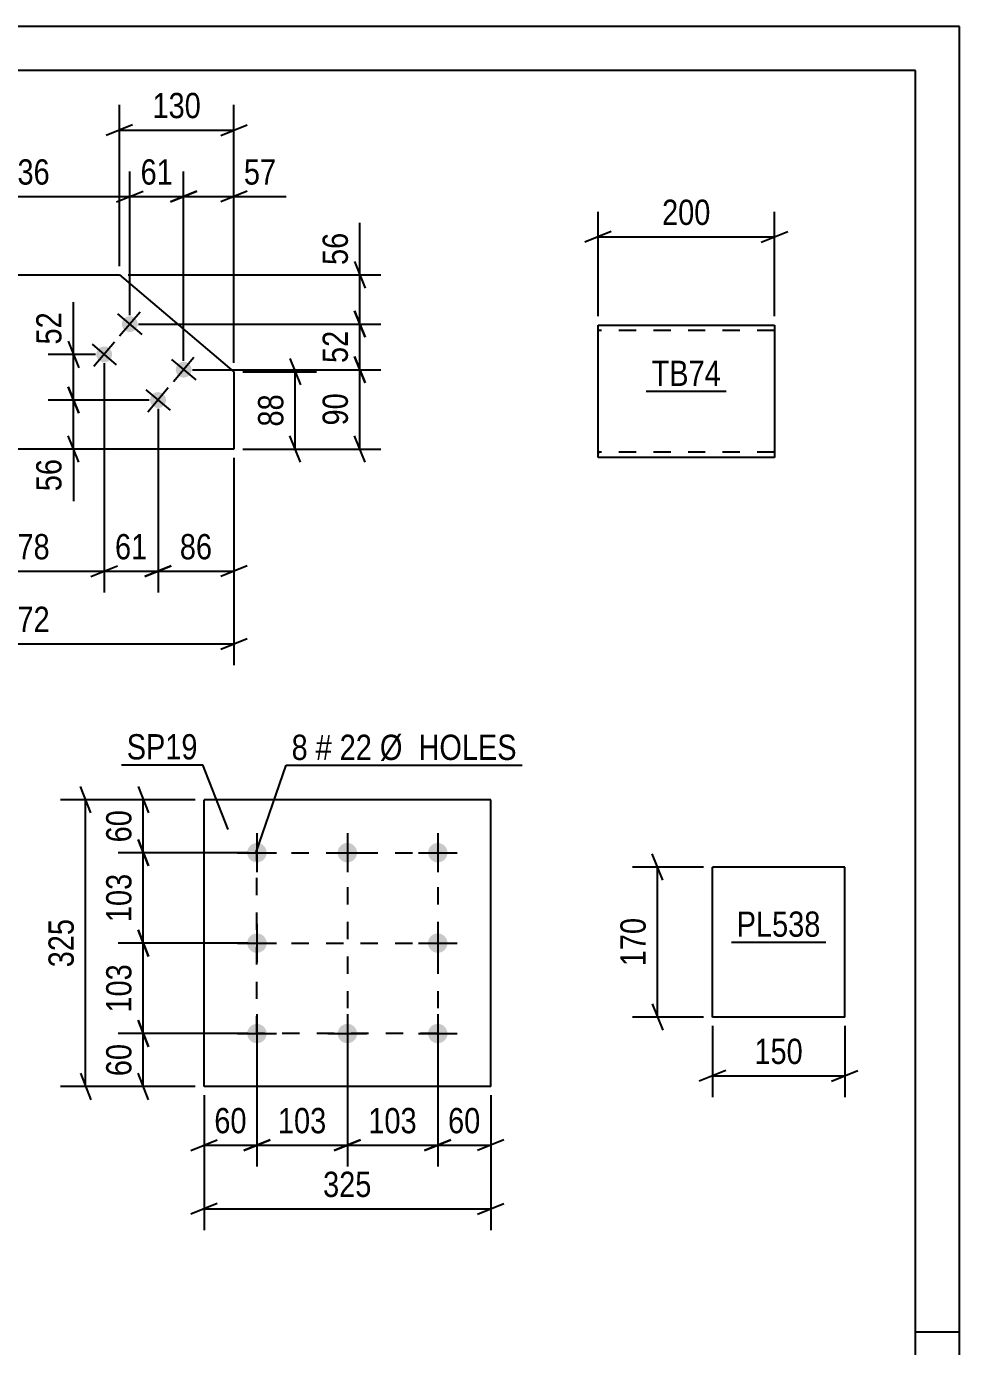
# Model space of a CAD drawing. Header units: millimetres. Extents: x 0 to 420, y 0 to 297.
# Drawn here: x 314.2 to 420, y 147.4 to 297 of the extents above; entities that cross this region are included whole.
import ezdxf

# ---------------------------------------------------------------- set-up
doc = ezdxf.new("R2010")
doc.units = ezdxf.units.MM
doc.linetypes.add('DXK_LINE_DOT2', pattern=[3.9198, 1.9599, -1.9599])
doc.styles.add('Arial Narrow', font='ARIALN.TTF', dxfattribs={"height": 0.2})

# ---------------------------------------------------------------- blocks, each defined once
blk = doc.blocks.new('Unknown-570345577-1114')
at = {"color": 5, "linetype": 'Continuous'}
for p, q in [((420, 297), (0, 297)), ((420, 0), (420, 297)), ((415, 292), (5, 292)), ((415, 5), (415, 292)), ((420, 149), (415, 149))]:
    blk.add_line(p, q, dxfattribs=at)
blk = doc.blocks.new('Part-570345577-5538 - 5536')
at = {"color": 2, "linetype": 'Continuous'}
for p, q in [((379.01, 261.95), (379.01, 263.15)), ((379.01, 263.15), (399.01, 263.15)), ((379.01, 248.89), (379.01, 261.95)), ((399.01, 263.15), (399.01, 263.06)), ((399.01, 263.06), (399.01, 261.95)), ((399.01, 261.95), (399.01, 248.15)), ((379.01, 248.24), (379.01, 248.89)), ((379.01, 248.15), (379.01, 248.24)), ((399.01, 248.15), (379.01, 248.15))]:
    blk.add_line(p, q, dxfattribs=at)
at = {"color": 7, "linetype": 'DXK_LINE_DOT2'}
for p, q in [((399.01, 262.55), (379.01, 262.55)), ((399.01, 262.8), (399.01, 261.95)), ((379.01, 248.89), (379.01, 248.5)), ((379.01, 248.75), (379.01, 248.8)), ((399.01, 248.75), (379.01, 248.75)), ((399.01, 248.8), (399.01, 248.89)), ((399.01, 248.75), (399.01, 248.8)), ((399.01, 248.75), (399.01, 248.8)), ((379.01, 248.15), (379.01, 248.15))]:
    blk.add_line(p, q, dxfattribs=at)
blk = doc.blocks.new('Part-570345577-5677 - 5661')
at = {"color": 2, "linetype": 'Continuous'}
for p, q in [((366.84, 209.35), (334.34, 209.35)), ((334.34, 176.85), (334.34, 209.35)), ((366.84, 176.85), (366.84, 209.35)), ((366.84, 176.85), (334.34, 176.85))]:
    blk.add_line(p, q, dxfattribs=at)
blk = doc.blocks.new('Bolt-570345577-5710 - 5661')
at = {"linetype": 'Continuous'}
for points in [[(340.34, 204.45, -1), (340.34, 202.25, -1)], [(350.59, 204.45, -1), (350.59, 202.25, -1)], [(360.84, 204.45, -1), (360.84, 202.25, -1)], [(340.34, 194.2, -1), (340.34, 192, -1)], [(360.84, 194.2, -1), (360.84, 192, -1)], [(340.34, 183.95, -1), (340.34, 181.75, -1)], [(350.59, 183.95, -1), (350.59, 181.75, -1)], [(360.84, 183.95, -1), (360.84, 181.75, -1)]]:
    blk.add_hatch(color=1, dxfattribs=at).paths.add_polyline_path(points)
at = {"color": 1, "linetype": 'Continuous'}
for p, q in [((340.34, 205.55), (340.34, 201.15)), ((350.59, 205.55), (350.59, 201.15)), ((360.84, 205.55), (360.84, 201.15)), ((338.14, 203.35), (342.54, 203.35)), ((348.39, 203.35), (352.79, 203.35)), ((358.64, 203.35), (363.04, 203.35)), ((340.34, 195.3), (340.34, 190.9)), ((360.84, 195.3), (360.84, 190.9)), ((338.14, 193.1), (342.54, 193.1)), ((358.64, 193.1), (363.04, 193.1)), ((340.34, 185.05), (340.34, 180.65)), ((350.59, 185.05), (350.59, 180.65)), ((360.84, 185.05), (360.84, 180.65)), ((338.14, 182.85), (342.54, 182.85)), ((348.39, 182.85), (352.79, 182.85)), ((358.64, 182.85), (363.04, 182.85))]:
    blk.add_line(p, q, dxfattribs=at)
blk = doc.blocks.new('Part-570345577-3752 - 3746')
at = {"color": 2, "linetype": 'Continuous'}
for p, q in [((406.98, 201.72), (391.98, 201.72)), ((391.98, 184.72), (391.98, 201.72)), ((406.98, 184.72), (406.98, 201.72)), ((406.98, 184.72), (391.98, 184.72))]:
    blk.add_line(p, q, dxfattribs=at)
blk = doc.blocks.new('Part-570345577-4373 - 4367')
at = {"color": 2, "linetype": 'Continuous'}
for p, q in [((290.5, 257.86), (303.48, 268.84)), ((303.48, 268.84), (324.75, 268.84)), ((324.75, 268.84), (337.73, 257.86)), ((290.5, 249.1), (290.5, 257.86)), ((337.73, 257.86), (337.73, 249.1)), ((337.73, 249.1), (290.5, 249.1))]:
    blk.add_line(p, q, dxfattribs=at)
blk = doc.blocks.new('Bolt-570345577-4378 - 4367')
at = {"linetype": 'Continuous'}
for points in [[(326.61, 262.68, -1), (325.24, 263.84, -1)], [(323.71, 259.24, -1), (322.33, 260.4, -1)], [(332.72, 257.51, -1), (331.35, 258.67, -1)], [(329.81, 254.07, -1), (328.44, 255.24, -1)]]:
    blk.add_hatch(color=1, dxfattribs=at).paths.add_polyline_path(points)
at = {"color": 1, "linetype": 'Continuous'}
for p, q in [((324.55, 264.42), (327.3, 262.09)), ((327.09, 264.63), (324.76, 261.88)), ((321.65, 260.98), (324.39, 258.66)), ((324.18, 261.2), (321.86, 258.45)), ((330.66, 259.25), (333.41, 256.93)), ((333.2, 259.46), (330.87, 256.72)), ((330.29, 256.03), (327.97, 253.28)), ((327.75, 255.82), (330.5, 253.49))]:
    blk.add_line(p, q, dxfattribs=at)
blk = doc.blocks.new('Rectangle-570345577-16772 - 5661')
at = {"color": 1, "linetype": 'DXK_LINE_DOT2'}
blk.add_lwpolyline([(340.34, 203.35), (360.84, 203.35), (360.84, 182.85), (340.34, 182.85), (340.34, 203.35)], close=True, dxfattribs=at)
blk = doc.blocks.new('Line-570345577-16987 - 5661')
at = {"color": 1, "linetype": 'DXK_LINE_DOT2'}
blk.add_line((350.59, 203.35), (350.59, 182.85), dxfattribs=at)
blk = doc.blocks.new('Line-570345577-16994 - 5661')
at = {"color": 1, "linetype": 'DXK_LINE_DOT2'}
blk.add_line((340.34, 193.1), (360.84, 193.1), dxfattribs=at)
blk = doc.blocks.new('StraightDimension-570345577-5541 - 5536')
at = {"color": 7, "linetype": 'Continuous'}
for p, q in [((379.01, 264.15), (379.01, 276)), ((399.01, 264.15), (399.01, 276)), ((380.51, 273.75), (377.51, 272.55)), ((379.01, 273.15), (399.01, 273.15)), ((397.51, 272.55), (400.51, 273.75))]:
    blk.add_line(p, q, dxfattribs=at)
at = {"color": 0}
blk.add_wipeout([(392.35, 273.9), (392.35, 278.1), (385.67, 278.1), (385.67, 273.9)], dxfattribs=at)
at = {"color": 3, "style": 'Arial Narrow'}
blk.add_text('200', height=2.863, dxfattribs=at).set_placement((386.27, 274.5))
blk = doc.blocks.new('StraightDimension-570345577-5737 - 5661')
at = {"color": 7, "linetype": 'Continuous'}
for p, q in [((360.84, 181.85), (360.84, 167.8)), ((366.84, 175.85), (366.84, 167.8)), ((359.34, 169.6), (362.34, 170.8)), ((368.34, 170.8), (365.34, 169.6)), ((360.84, 170.2), (366.84, 170.2))]:
    blk.add_line(p, q, dxfattribs=at)
at = {"color": 0}
blk.add_wipeout([(366.26, 170.95), (366.26, 175.15), (361.41, 175.15), (361.41, 170.95)], dxfattribs=at)
at = {"color": 3, "style": 'Arial Narrow'}
blk.add_text('60', height=2.863, dxfattribs=at).set_placement((362.01, 171.55))
blk = doc.blocks.new('StraightDimension-570345577-5712 - 5661')
at = {"color": 7, "linetype": 'Continuous'}
for p, q in [((334.34, 175.85), (334.34, 160.58)), ((366.84, 175.85), (366.84, 160.58)), ((335.84, 163.58), (332.84, 162.38)), ((365.34, 162.38), (368.34, 163.58)), ((334.34, 162.98), (366.84, 162.98))]:
    blk.add_line(p, q, dxfattribs=at)
at = {"color": 0}
blk.add_wipeout([(353.93, 163.73), (353.93, 167.93), (347.24, 167.93), (347.24, 163.73)], dxfattribs=at)
at = {"color": 3, "style": 'Arial Narrow'}
blk.add_text('325', height=2.863, dxfattribs=at).set_placement((347.84, 164.33))
blk = doc.blocks.new('StraightDimension-570345577-16730 - 5661')
at = {"color": 7, "linetype": 'Continuous'}
for p, q in [((326.86, 204.85), (328.06, 201.85)), ((339.34, 203.35), (324.61, 203.35)), ((327.46, 193.1), (327.46, 203.35)), ((328.06, 191.6), (326.86, 194.6)), ((339.34, 193.1), (324.61, 193.1))]:
    blk.add_line(p, q, dxfattribs=at)
at = {"color": 0}
blk.add_wipeout([(326.71, 201.57), (322.51, 201.57), (322.51, 194.88), (326.71, 194.88)], dxfattribs=at)
at = {"color": 3, "style": 'Arial Narrow'}
blk.add_text('103', height=2.863, rotation=90.0002, dxfattribs=at).set_placement((326.11, 195.48))
blk = doc.blocks.new('StraightDimension-570345577-5723 - 5661')
at = {"color": 7, "linetype": 'Continuous'}
for p, q in [((340.34, 181.85), (340.34, 167.8)), ((334.34, 175.85), (334.34, 167.8)), ((332.84, 169.6), (335.84, 170.8)), ((341.84, 170.8), (338.84, 169.6)), ((334.34, 170.2), (340.34, 170.2))]:
    blk.add_line(p, q, dxfattribs=at)
at = {"color": 0}
blk.add_wipeout([(339.76, 170.95), (339.76, 175.15), (334.91, 175.15), (334.91, 170.95)], dxfattribs=at)
at = {"color": 3, "style": 'Arial Narrow'}
blk.add_text('60', height=2.863, dxfattribs=at).set_placement((335.51, 171.55))
blk = doc.blocks.new('StraightDimension-570345577-5733 - 5661')
at = {"color": 7, "linetype": 'Continuous'}
for p, q in [((340.34, 181.85), (340.34, 167.8)), ((350.59, 181.85), (350.59, 167.8)), ((338.84, 169.6), (341.84, 170.8)), ((352.09, 170.8), (349.09, 169.6)), ((340.34, 170.2), (350.59, 170.2))]:
    blk.add_line(p, q, dxfattribs=at)
at = {"color": 0}
blk.add_wipeout([(348.8, 170.95), (348.8, 175.15), (342.12, 175.15), (342.12, 170.95)], dxfattribs=at)
at = {"color": 3, "style": 'Arial Narrow'}
blk.add_text('103', height=2.863, dxfattribs=at).set_placement((342.72, 171.55))
blk = doc.blocks.new('StraightDimension-570345577-5735 - 5661')
at = {"color": 7, "linetype": 'Continuous'}
for p, q in [((350.59, 181.85), (350.59, 167.8)), ((360.84, 181.85), (360.84, 167.8)), ((349.09, 169.6), (352.09, 170.8)), ((362.34, 170.8), (359.34, 169.6)), ((350.59, 170.2), (360.84, 170.2))]:
    blk.add_line(p, q, dxfattribs=at)
at = {"color": 0}
blk.add_wipeout([(359.05, 170.95), (359.05, 175.15), (352.37, 175.15), (352.37, 170.95)], dxfattribs=at)
at = {"color": 3, "style": 'Arial Narrow'}
blk.add_text('103', height=2.863, dxfattribs=at).set_placement((352.97, 171.55))
blk = doc.blocks.new('StraightDimension-570345577-5763 - 5661')
at = {"color": 7, "linetype": 'Continuous'}
for p, q in [((321.52, 207.85), (320.32, 210.85)), ((333.34, 209.35), (318.07, 209.35)), ((320.92, 176.85), (320.92, 209.35)), ((320.32, 178.35), (321.52, 175.35)), ((333.34, 176.85), (318.07, 176.85))]:
    blk.add_line(p, q, dxfattribs=at)
at = {"color": 0}
blk.add_wipeout([(320.17, 196.44), (315.97, 196.44), (315.97, 189.76), (320.17, 189.76)], dxfattribs=at)
at = {"color": 3, "style": 'Arial Narrow'}
blk.add_text('325', height=2.863, rotation=90.0002, dxfattribs=at).set_placement((319.57, 190.36))
blk = doc.blocks.new('StraightDimension-570345577-16729 - 5661')
at = {"color": 7, "linetype": 'Continuous'}
for p, q in [((326.86, 210.85), (328.06, 207.85)), ((333.34, 209.35), (324.61, 209.35)), ((327.46, 203.35), (327.46, 209.35)), ((328.06, 201.85), (326.86, 204.85)), ((339.34, 203.35), (324.61, 203.35))]:
    blk.add_line(p, q, dxfattribs=at)
at = {"color": 0}
blk.add_wipeout([(326.71, 208.78), (322.51, 208.78), (322.51, 203.92), (326.71, 203.92)], dxfattribs=at)
at = {"color": 3, "style": 'Arial Narrow'}
blk.add_text('60', height=2.863, rotation=90.0002, dxfattribs=at).set_placement((326.11, 204.52))
blk = doc.blocks.new('StraightDimension-570345577-16731 - 5661')
at = {"color": 7, "linetype": 'Continuous'}
for p, q in [((326.86, 194.6), (328.06, 191.6)), ((339.34, 193.1), (324.61, 193.1)), ((327.46, 182.85), (327.46, 193.1)), ((328.06, 181.35), (326.86, 184.35)), ((339.34, 182.85), (324.61, 182.85))]:
    blk.add_line(p, q, dxfattribs=at)
at = {"color": 0}
blk.add_wipeout([(326.71, 191.32), (322.51, 191.32), (322.51, 184.63), (326.71, 184.63)], dxfattribs=at)
at = {"color": 3, "style": 'Arial Narrow'}
blk.add_text('103', height=2.863, rotation=90.0002, dxfattribs=at).set_placement((326.11, 185.23))
blk = doc.blocks.new('StraightDimension-570345577-16732 - 5661')
at = {"color": 7, "linetype": 'Continuous'}
for p, q in [((326.86, 184.35), (328.06, 181.35)), ((339.34, 182.85), (324.61, 182.85)), ((327.46, 176.85), (327.46, 182.85)), ((328.06, 175.35), (326.86, 178.35)), ((333.34, 176.85), (324.61, 176.85))]:
    blk.add_line(p, q, dxfattribs=at)
at = {"color": 0}
blk.add_wipeout([(326.71, 182.28), (322.51, 182.28), (322.51, 177.42), (326.71, 177.42)], dxfattribs=at)
at = {"color": 3, "style": 'Arial Narrow'}
blk.add_text('60', height=2.863, rotation=90.0002, dxfattribs=at).set_placement((326.11, 178.02))
blk = doc.blocks.new('StraightDimension-570345577-3754 - 3746')
at = {"color": 7, "linetype": 'Continuous'}
for p, q in [((391.98, 183.72), (391.98, 175.65)), ((406.98, 183.72), (406.98, 175.65)), ((393.48, 178.65), (390.48, 177.45)), ((405.48, 177.45), (408.48, 178.65)), ((391.98, 178.05), (406.98, 178.05))]:
    blk.add_line(p, q, dxfattribs=at)
at = {"color": 0}
blk.add_wipeout([(402.83, 178.8), (402.83, 183), (396.14, 183), (396.14, 178.8)], dxfattribs=at)
at = {"color": 3, "style": 'Arial Narrow'}
blk.add_text('150', height=2.863, dxfattribs=at).set_placement((396.74, 179.4))
blk = doc.blocks.new('StraightDimension-570345577-3765 - 3746')
at = {"color": 7, "linetype": 'Continuous'}
for p, q in [((386.36, 200.22), (385.16, 203.22)), ((390.98, 201.72), (382.91, 201.72)), ((385.76, 184.72), (385.76, 201.72)), ((385.16, 186.22), (386.36, 183.22)), ((390.98, 184.72), (382.91, 184.72))]:
    blk.add_line(p, q, dxfattribs=at)
at = {"color": 0}
blk.add_wipeout([(385.01, 196.57), (380.81, 196.57), (380.81, 189.88), (385.01, 189.88)], dxfattribs=at)
at = {"color": 3, "style": 'Arial Narrow'}
blk.add_text('170', height=2.863, rotation=90.0002, dxfattribs=at).set_placement((384.41, 190.48))
blk = doc.blocks.new('StraightDimension-570345577-16518 - 4367')
at = {"color": 7, "linetype": 'Continuous'}
for p, q in [((324.75, 269.84), (324.75, 288.1)), ((337.73, 258.86), (337.73, 288.1)), ((326.25, 285.85), (323.25, 284.65)), ((336.23, 284.65), (339.23, 285.85)), ((324.75, 285.25), (337.73, 285.25))]:
    blk.add_line(p, q, dxfattribs=at)
at = {"color": 0}
blk.add_wipeout([(334.58, 286), (334.58, 290.2), (327.9, 290.2), (327.9, 286)], dxfattribs=at)
at = {"color": 3, "style": 'Arial Narrow'}
blk.add_text('130', height=2.863, dxfattribs=at).set_placement((328.5, 286.6))
blk = doc.blocks.new('StraightDimension-570345577-4546 - 4367')
at = {"color": 7, "linetype": 'Continuous'}
for p, q in [((290.5, 248.1), (290.5, 224.62)), ((337.73, 248.1), (337.73, 224.62)), ((292, 227.62), (289, 226.42)), ((336.23, 226.42), (339.23, 227.62)), ((290.5, 227.02), (337.73, 227.02))]:
    blk.add_line(p, q, dxfattribs=at)
at = {"color": 0}
blk.add_wipeout([(317.46, 227.77), (317.46, 231.97), (310.77, 231.97), (310.77, 227.77)], dxfattribs=at)
at = {"color": 3, "style": 'Arial Narrow'}
blk.add_text('472', height=2.863, dxfattribs=at).set_placement((311.37, 228.37))
blk = doc.blocks.new('StraightDimension-570345577-16559 - 4367')
at = {"color": 7, "linetype": 'Continuous'}
for p, q in [((332.03, 259.09), (332.03, 280.57)), ((337.73, 259.09), (337.73, 280.57)), ((330.53, 277.12), (333.53, 278.32)), ((339.23, 278.32), (336.23, 277.12)), ((332.03, 277.72), (337.73, 277.72)), ((337.73, 277.72), (343.64, 277.72)), ((337.73, 277.72), (343.64, 277.72))]:
    blk.add_line(p, q, dxfattribs=at)
at = {"color": 0}
blk.add_wipeout([(343.11, 278.47), (343.11, 282.67), (338.26, 282.67), (338.26, 278.47)], dxfattribs=at)
at = {"color": 3, "style": 'Arial Narrow'}
blk.add_text('57', height=2.863, dxfattribs=at).set_placement((338.86, 279.07))
blk = doc.blocks.new('StraightDimension-570345577-16560 - 4367')
at = {"color": 7, "linetype": 'Continuous'}
for p, q in [((325.93, 264.26), (325.93, 280.57)), ((332.03, 259.09), (332.03, 280.57)), ((324.43, 277.12), (327.43, 278.32)), ((333.53, 278.32), (330.53, 277.12)), ((325.93, 277.72), (332.03, 277.72))]:
    blk.add_line(p, q, dxfattribs=at)
at = {"color": 0}
blk.add_wipeout([(331.41, 278.47), (331.41, 282.67), (326.55, 282.67), (326.55, 278.47)], dxfattribs=at)
at = {"color": 3, "style": 'Arial Narrow'}
blk.add_text('61', height=2.863, dxfattribs=at).set_placement((327.15, 279.07))
blk = doc.blocks.new('StraightDimension-570345577-16561 - 4367')
at = {"color": 7, "linetype": 'Continuous'}
for p, q in [((302.3, 264.26), (302.3, 280.57)), ((325.93, 264.26), (325.93, 280.57)), ((303.8, 278.32), (300.8, 277.12)), ((324.43, 277.12), (327.43, 278.32)), ((302.3, 277.72), (325.93, 277.72))]:
    blk.add_line(p, q, dxfattribs=at)
at = {"color": 0}
blk.add_wipeout([(317.46, 278.47), (317.46, 282.67), (310.77, 282.67), (310.77, 278.47)], dxfattribs=at)
at = {"color": 3, "style": 'Arial Narrow'}
blk.add_text('236', height=2.863, dxfattribs=at).set_placement((311.37, 279.07))
blk = doc.blocks.new('StraightDimension-570345577-16635 - 4367')
at = {"color": 7, "linetype": 'Continuous'}
for p, q in [((352, 268.84), (352, 274.74)), ((352, 268.84), (352, 274.74)), ((351.4, 270.34), (352.6, 267.34)), ((325.75, 268.84), (354.4, 268.84)), ((352, 263.26), (352, 268.84)), ((352.6, 261.76), (351.4, 264.76)), ((326.93, 263.26), (354.4, 263.26))]:
    blk.add_line(p, q, dxfattribs=at)
at = {"color": 0}
blk.add_wipeout([(351.25, 274.22), (347.05, 274.22), (347.05, 269.36), (351.25, 269.36)], dxfattribs=at)
at = {"color": 3, "style": 'Arial Narrow'}
blk.add_text('56', height=2.863, rotation=90.0002, dxfattribs=at).set_placement((350.65, 269.96))
blk = doc.blocks.new('StraightDimension-570345577-17711 - 4367')
at = {"color": 7, "linetype": 'Continuous'}
for p, q in [((305.21, 258.82), (305.21, 232.85)), ((323.02, 258.82), (323.02, 232.85)), ((306.71, 235.85), (303.71, 234.65)), ((305.21, 235.25), (323.02, 235.25)), ((321.52, 234.65), (324.52, 235.85))]:
    blk.add_line(p, q, dxfattribs=at)
at = {"color": 0}
blk.add_wipeout([(317.46, 236), (317.46, 240.2), (310.77, 240.2), (310.77, 236)], dxfattribs=at)
at = {"color": 3, "style": 'Arial Narrow'}
blk.add_text('178', height=2.863, dxfattribs=at).set_placement((311.37, 236.6))
blk = doc.blocks.new('StraightDimension-570345577-16636 - 4367')
at = {"color": 7, "linetype": 'Continuous'}
for p, q in [((351.4, 264.76), (352.6, 261.76)), ((326.93, 263.26), (354.4, 263.26)), ((352, 258.09), (352, 263.26)), ((352.6, 256.59), (351.4, 259.59)), ((333.03, 258.09), (354.4, 258.09))]:
    blk.add_line(p, q, dxfattribs=at)
at = {"color": 0}
blk.add_wipeout([(351.25, 263.1), (347.05, 263.1), (347.05, 258.25), (351.25, 258.25)], dxfattribs=at)
at = {"color": 3, "style": 'Arial Narrow'}
blk.add_text('52', height=2.863, rotation=90.0002, dxfattribs=at).set_placement((350.65, 258.85))
blk = doc.blocks.new('StraightDimension-570345577-16637 - 4367')
at = {"color": 7, "linetype": 'Continuous'}
for p, q in [((351.4, 259.59), (352.6, 256.59)), ((333.03, 258.09), (354.4, 258.09)), ((352, 249.1), (352, 258.09)), ((352.6, 247.6), (351.4, 250.6)), ((338.73, 249.1), (354.4, 249.1))]:
    blk.add_line(p, q, dxfattribs=at)
at = {"color": 0}
blk.add_wipeout([(351.25, 256.02), (347.05, 256.02), (347.05, 251.17), (351.25, 251.17)], dxfattribs=at)
at = {"color": 3, "style": 'Arial Narrow'}
blk.add_text('90', height=2.863, rotation=90.0002, dxfattribs=at).set_placement((350.65, 251.77))
blk = doc.blocks.new('StraightDimension-570345577-17710 - 4367')
at = {"color": 7, "linetype": 'Continuous'}
for p, q in [((323.02, 258.82), (323.02, 232.85)), ((329.13, 253.65), (329.13, 232.85)), ((321.52, 234.65), (324.52, 235.85)), ((323.02, 235.25), (329.13, 235.25)), ((330.63, 235.85), (327.63, 234.65))]:
    blk.add_line(p, q, dxfattribs=at)
at = {"color": 0}
blk.add_wipeout([(328.5, 236), (328.5, 240.2), (323.65, 240.2), (323.65, 236)], dxfattribs=at)
at = {"color": 3, "style": 'Arial Narrow'}
blk.add_text('61', height=2.863, dxfattribs=at).set_placement((324.25, 236.6))
blk = doc.blocks.new('StraightDimension-570345577-16665 - 4367')
at = {"color": 7, "linetype": 'Continuous'}
for p, q in [((344.08, 259.36), (345.28, 256.36)), ((338.73, 257.86), (347.08, 257.86)), ((344.68, 249.1), (344.68, 257.86)), ((345.28, 247.6), (344.08, 250.6)), ((338.73, 249.1), (347.08, 249.1))]:
    blk.add_line(p, q, dxfattribs=at)
at = {"color": 0}
blk.add_wipeout([(343.93, 255.91), (339.73, 255.91), (339.73, 251.05), (343.93, 251.05)], dxfattribs=at)
at = {"color": 3, "style": 'Arial Narrow'}
blk.add_text('88', height=2.863, rotation=90.0002, dxfattribs=at).set_placement((343.33, 251.65))
blk = doc.blocks.new('StraightDimension-570345577-17709 - 4367')
at = {"color": 7, "linetype": 'Continuous'}
for p, q in [((329.13, 253.65), (329.13, 232.85)), ((337.73, 248.1), (337.73, 232.85)), ((327.63, 234.65), (330.63, 235.85)), ((329.13, 235.25), (337.73, 235.25)), ((339.23, 235.85), (336.23, 234.65))]:
    blk.add_line(p, q, dxfattribs=at)
at = {"color": 0}
blk.add_wipeout([(335.86, 236), (335.86, 240.2), (331, 240.2), (331, 236)], dxfattribs=at)
at = {"color": 3, "style": 'Arial Narrow'}
blk.add_text('86', height=2.863, dxfattribs=at).set_placement((331.6, 236.6))
blk = doc.blocks.new('StraightDimension-570345577-17770 - 4367')
at = {"color": 7, "linetype": 'Continuous'}
for p, q in [((319.53, 259.82), (319.53, 265.73)), ((319.53, 259.82), (319.53, 265.73)), ((318.93, 261.32), (320.13, 258.32)), ((322.02, 259.82), (316.68, 259.82)), ((319.53, 254.65), (319.53, 259.82)), ((320.13, 253.15), (318.93, 256.15)), ((328.13, 254.65), (316.68, 254.65))]:
    blk.add_line(p, q, dxfattribs=at)
at = {"color": 0}
blk.add_wipeout([(318.78, 265.2), (314.58, 265.2), (314.58, 260.35), (318.78, 260.35)], dxfattribs=at)
at = {"color": 3, "style": 'Arial Narrow'}
blk.add_text('52', height=2.863, rotation=90.0002, dxfattribs=at).set_placement((318.18, 260.95))
blk = doc.blocks.new('StraightDimension-570345577-17771 - 4367')
at = {"color": 7, "linetype": 'Continuous'}
for p, q in [((318.93, 256.15), (320.13, 253.15)), ((328.13, 254.65), (316.68, 254.65)), ((319.53, 249.1), (319.53, 254.65)), ((320.13, 247.6), (318.93, 250.6)), ((322, 249.1), (316.68, 249.1)), ((319.53, 249.1), (319.53, 243.2)), ((319.53, 249.1), (319.53, 243.2))]:
    blk.add_line(p, q, dxfattribs=at)
at = {"color": 0}
blk.add_wipeout([(318.78, 248.58), (314.58, 248.58), (314.58, 243.72), (318.78, 243.72)], dxfattribs=at)
at = {"color": 3, "style": 'Arial Narrow'}
blk.add_text('56', height=2.863, rotation=90.0002, dxfattribs=at).set_placement((318.18, 244.32))
blk = doc.blocks.new('Mark-570345577-16757 - 5536')
at = {"color": 0}
blk.add_wipeout([(392.94, 256.25), (392.94, 259.25), (385.08, 259.25), (385.08, 256.25)], dxfattribs=at)
blk.add_wipeout([(392.94, 256.25), (392.94, 259.25), (385.08, 259.25), (385.08, 256.25)], dxfattribs=at)
at = {"color": 30, "linetype": 'Continuous'}
blk.add_line((384.48, 255.65), (393.54, 255.65), dxfattribs=at)
at = {"color": 3, "style": 'Arial Narrow'}
blk.add_text('TB74', height=2.863, dxfattribs=at).set_placement((385.08, 256.25))
blk = doc.blocks.new('Mark-570345577-5673 - 5661')
at = {"color": 0}
blk.add_wipeout([(333.62, 213.92), (333.62, 216.92), (325.58, 216.92), (325.58, 213.92)], dxfattribs=at)
blk.add_wipeout([(333.62, 213.92), (333.62, 216.92), (325.58, 216.92), (325.58, 213.92)], dxfattribs=at)
at = {"color": 30, "linetype": 'Continuous'}
for p in [(324.98, 213.32), (337.08, 205.96)]:
    blk.add_line(p, (334.22, 213.32), dxfattribs=at)
at = {"color": 3, "style": 'Arial Narrow'}
blk.add_text('SP19', height=2.863, dxfattribs=at).set_placement((325.58, 213.92))
blk = doc.blocks.new('Mark-570345577-5706 - 5661')
at = {"color": 0}
for points in [[(346.1, 213.86), (346.1, 216.86), (344.27, 216.86), (344.27, 213.86)], [(348.82, 213.86), (348.82, 216.86), (347, 216.86), (347, 213.86)], [(353.38, 213.86), (353.38, 216.86), (349.72, 216.86), (349.72, 213.86)], [(369.81, 213.86), (369.81, 216.86), (354.28, 216.86), (354.28, 213.86)]]:
    blk.add_wipeout(points, dxfattribs=at)
for points in [[(346.1, 213.86), (346.1, 216.86), (344.27, 216.86), (344.27, 213.86)], [(348.82, 213.86), (348.82, 216.86), (347, 216.86), (347, 213.86)], [(353.38, 213.86), (353.38, 216.86), (349.72, 216.86), (349.72, 213.86)], [(369.81, 213.86), (369.81, 216.86), (354.28, 216.86), (354.28, 213.86)]]:
    blk.add_wipeout(points, dxfattribs=at)
at = {"color": 7, "linetype": 'Continuous'}
for p, q in [((340.21, 203.31), (343.67, 213.26)), ((343.67, 213.26), (370.41, 213.26))]:
    blk.add_line(p, q, dxfattribs=at)
at = {"color": 3, "style": 'Arial Narrow'}
for s, height, p in [('8', 2.86, (344.27, 213.86)), ('#', 2.86, (347, 213.86)), ('22', 2.863, (349.72, 213.86)), ('Ø  HOLES', 2.863, (354.28, 213.86))]:
    blk.add_text(s, height=height, dxfattribs=at).set_placement(p)
blk = doc.blocks.new('Mark-570345577-3748 - 3746')
at = {"color": 0}
blk.add_wipeout([(404.24, 193.82), (404.24, 196.82), (394.73, 196.82), (394.73, 193.82)], dxfattribs=at)
blk.add_wipeout([(404.24, 193.82), (404.24, 196.82), (394.73, 196.82), (394.73, 193.82)], dxfattribs=at)
at = {"color": 30, "linetype": 'Continuous'}
blk.add_line((394.13, 193.22), (404.84, 193.22), dxfattribs=at)
at = {"color": 3, "style": 'Arial Narrow'}
blk.add_text('PL538', height=2.863, dxfattribs=at).set_placement((394.73, 193.82))

msp = doc.modelspace()

# ---------------------------------------------------------------- block references
for name in ['Unknown-570345577-1114', 'Part-570345577-4373 - 4367', 'Bolt-570345577-4378 - 4367', 'Part-570345577-5538 - 5536', 'Part-570345577-5677 - 5661', 'Bolt-570345577-5710 - 5661', 'Rectangle-570345577-16772 - 5661', 'Line-570345577-16987 - 5661', 'Part-570345577-3752 - 3746', 'Line-570345577-16994 - 5661']:
    msp.add_blockref(name, (0, 0))

# ---------------------------------------------------------------- next in the draw order: block references
for name in ['StraightDimension-570345577-16518 - 4367', 'StraightDimension-570345577-5541 - 5536', 'Mark-570345577-16757 - 5536', 'StraightDimension-570345577-4546 - 4367', 'Mark-570345577-5706 - 5661', 'StraightDimension-570345577-16730 - 5661', 'Mark-570345577-3748 - 3746', 'StraightDimension-570345577-3754 - 3746', 'StraightDimension-570345577-5737 - 5661']:
    msp.add_blockref(name, (0, 0))

# ---------------------------------------------------------------- next in the draw order: block references
for name in ['StraightDimension-570345577-16559 - 4367', 'StraightDimension-570345577-3765 - 3746', 'StraightDimension-570345577-5712 - 5661']:
    msp.add_blockref(name, (0, 0))

# ---------------------------------------------------------------- next in the draw order: block references
for name in ['StraightDimension-570345577-16560 - 4367', 'StraightDimension-570345577-5723 - 5661']:
    msp.add_blockref(name, (0, 0))

# ---------------------------------------------------------------- next in the draw order: block references
for name in ['StraightDimension-570345577-16561 - 4367', 'StraightDimension-570345577-17711 - 4367', 'StraightDimension-570345577-5763 - 5661', 'StraightDimension-570345577-5733 - 5661']:
    msp.add_blockref(name, (0, 0))

# ---------------------------------------------------------------- next in the draw order: block references
for name in ['StraightDimension-570345577-16635 - 4367', 'StraightDimension-570345577-16729 - 5661', 'StraightDimension-570345577-16731 - 5661', 'StraightDimension-570345577-5735 - 5661']:
    msp.add_blockref(name, (0, 0))

# ---------------------------------------------------------------- next in the draw order: block references
for name in ['StraightDimension-570345577-16636 - 4367', 'Mark-570345577-5673 - 5661', 'StraightDimension-570345577-16732 - 5661']:
    msp.add_blockref(name, (0, 0))

# ---------------------------------------------------------------- next in the draw order: block references
for name in ['StraightDimension-570345577-16637 - 4367', 'StraightDimension-570345577-17710 - 4367']:
    msp.add_blockref(name, (0, 0))

# ---------------------------------------------------------------- next in the draw order: block references
msp.add_blockref('StraightDimension-570345577-16665 - 4367', (0, 0))

# ---------------------------------------------------------------- next in the draw order: block references
msp.add_blockref('StraightDimension-570345577-17709 - 4367', (0, 0))

# ---------------------------------------------------------------- next in the draw order: block references
msp.add_blockref('StraightDimension-570345577-17770 - 4367', (0, 0))

# ---------------------------------------------------------------- next in the draw order: block references
msp.add_blockref('StraightDimension-570345577-17771 - 4367', (0, 0))

doc.saveas('drawing.dxf')
